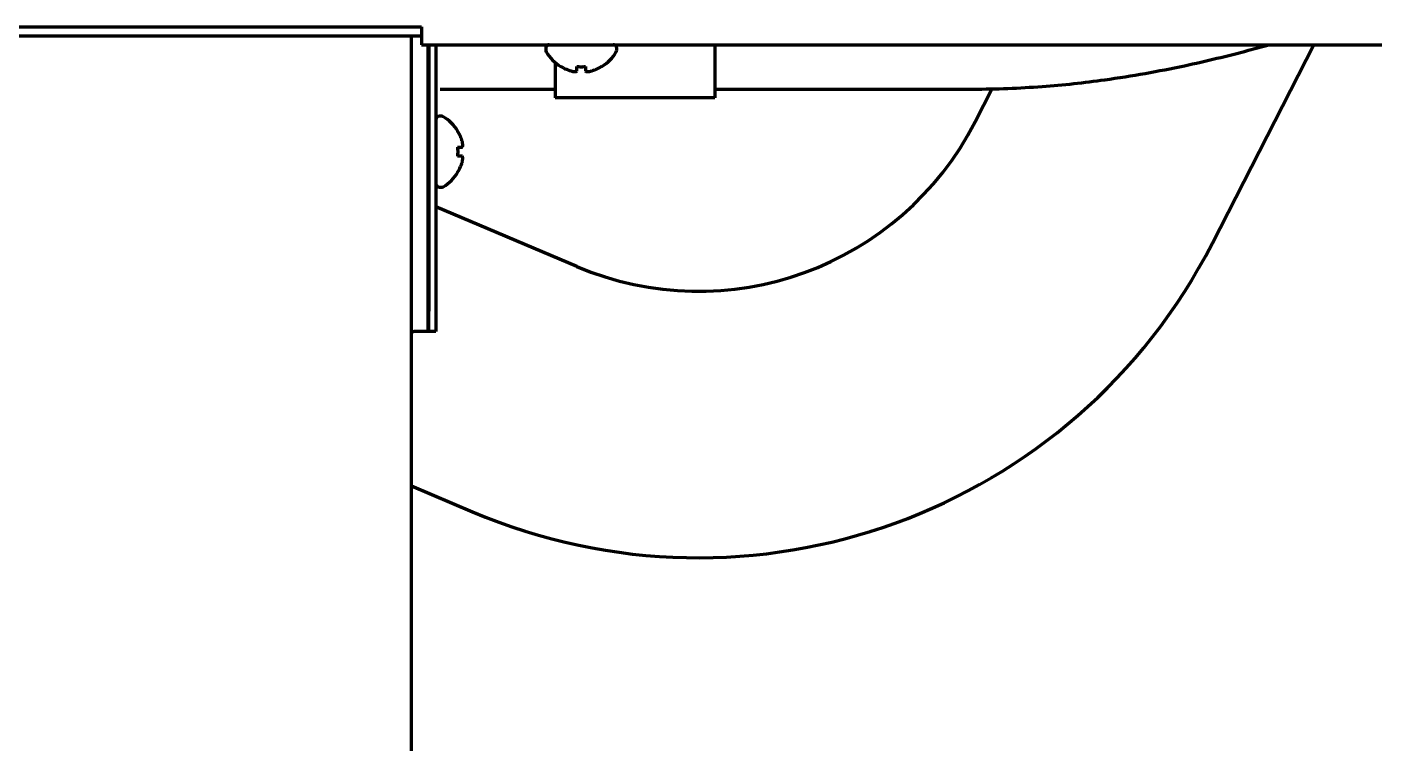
# Model space of a CAD drawing. Header units: inches. Extents: x -3022 to 7311, y 343 to 5680.
# Drawn here: x 4526.1 to 4677.7, y 2125.5 to 2206.3 of the extents above; entities that cross this region are included whole.
import ezdxf

# ---------------------------------------------------------------- set-up
doc = ezdxf.new("R2010")
doc.units = ezdxf.units.IN

msp = doc.modelspace()

# ---------------------------------------------------------------- linework, layer by layer
at = {"linetype": 'Continuous', "lineweight": 70}
for p, q in [((4500.48, 2206.29), (4570.48, 2206.29)), ((4500.49, 2205.29), (4570.49, 2205.29)), ((4569.38, 2124.79), (4569.38, 2205.29)), ((4570.48, 2206.29), (4570.48, 2204.29)), ((4570.48, 2204.29), (5394.48, 2204.29)), ((4571.23, 2204.29), (4571.23, 2171.99)), ((4571.33, 2204.29), (4571.33, 2174.29)), ((4572.13, 2204.29), (4572.13, 2174.29)), ((4584.48, 2203.89), (4584.48, 2203.69)), ((4592.48, 2203.69), (4592.48, 2203.89)), ((4603.53, 2204.29), (4603.53, 2200.29)), ((4659.54, 2181.95), (4670.96, 2204.29)), ((4585.53, 2202.29), (4585.53, 2200.29)), ((4586.18, 2201.81), (4586.18, 2201.85)), ((4590.78, 2201.85), (4590.78, 2201.81)), ((4572.59, 2199.29), (4585.53, 2199.29)), ((4585.53, 2200.29), (4585.53, 2198.29)), ((4603.53, 2200.29), (4603.53, 2198.29)), ((4603.53, 2199.29), (4632.59, 2199.29)), ((4634.75, 2199.37), (4632.82, 2195.6)), ((4603.53, 2198.29), (4585.53, 2198.29)), ((4572.73, 2196.24), (4572.53, 2196.24)), ((4574.57, 2194.54), (4574.61, 2194.54)), ((4571.33, 2193.84), (4571.23, 2193.84)), ((4571.23, 2190.64), (4571.33, 2190.64)), ((4574.61, 2189.94), (4574.57, 2189.94)), ((4572.53, 2188.24), (4572.73, 2188.24)), ((4587.97, 2179.32), (4572.13, 2186.05)), ((4571.33, 2171.99), (4571.33, 2174.29)), ((4572.13, 2174.29), (4572.13, 2171.99)), ((4569.38, 2171.99), (4569.63, 2171.99)), ((4571.23, 2171.99), (4569.63, 2171.99)), ((4571.33, 2171.99), (4571.23, 2171.99)), ((4572.13, 2171.99), (4571.33, 2171.99)), ((4569.38, 2154.62), (4576.24, 2151.71))]:
    msp.add_line(p, q, dxfattribs=at)
for centre, radius, start, end in [((4584.88, 2203.89), 0.4, 90, 180), ((4584.88, 2203.69), 0.4, 180, 210.3012), ((4592.08, 2203.89), 0.4, 0, 90), ((4592.08, 2203.69), 0.4, 329.6988, 0), ((4588.68, 2205.91), 4.8, 210.3012, 238.4186), ((4588.28, 2205.91), 4.8, 301.5837, 329.6988), ((4588.48, 2205.59), 3.78, 262.3959, 269.9965), ((4588.48, 2205.59), 3.78, 270.0035, 277.6041), ((4572.53, 2195.84), 0.4, 90, 180), ((4572.73, 2195.84), 0.4, 59.6988, 90), ((4570.51, 2192.04), 4.8, 31.5837, 59.6988), ((4601.66, 2211.53), 35, 246.9745, 332.9279), ((4570.83, 2192.24), 3.78, 0.0035, 7.6041), ((4570.83, 2192.24), 3.78, 352.3959, 359.9965), ((4572.53, 2188.64), 0.4, 180, 270), ((4570.51, 2192.44), 4.8, 300.3012, 328.4186), ((4572.73, 2188.64), 0.4, 270, 300.3012), ((4601.66, 2211.53), 65, 246.9745, 332.9279)]:
    msp.add_arc(centre, radius, start, end, dxfattribs=at)
for points, knots in [([(4632.59, 2199.29), (4635.21, 2199.3), (4640.2, 2199.49), (4648.23, 2200.36), (4656, 2201.76), (4662.03, 2203.23), (4665.14, 2204.07), (4665.9, 2204.28)], [0, 0, 0, 0, 0.22149, 0.426136, 0.69682, 0.925447, 1, 1, 1, 1]), ([(4586.18, 2201.85), (4586.38, 2201.72), (4586.59, 2201.61), (4586.92, 2201.48), (4587.03, 2201.43), (4587.25, 2201.36), (4587.36, 2201.33), (4587.48, 2201.3)], [0, 0, 0, 0, 0.5, 0.5, 0.75, 0.75, 1, 1, 1, 1]), ([(4588.98, 2201.85), (4588.98, 2201.72), (4588.98, 2201.61), (4588.98, 2201.48), (4588.98, 2201.43), (4588.98, 2201.36), (4588.98, 2201.33), (4588.98, 2201.3)], [0, 0, 0, 0, 0.5, 0.5, 0.75, 0.75, 1, 1, 1, 1]), ([(4574.57, 2192.74), (4574.7, 2192.74), (4574.81, 2192.74), (4574.94, 2192.74), (4574.99, 2192.74), (4575.06, 2192.74), (4575.09, 2192.74), (4575.12, 2192.74)], [0, 0, 0, 0, 0.5, 0.5, 0.75, 0.75, 1, 1, 1, 1]), ([(4574.57, 2189.94), (4574.7, 2190.14), (4574.81, 2190.35), (4574.94, 2190.68), (4574.99, 2190.79), (4575.06, 2191.01), (4575.09, 2191.13), (4575.12, 2191.24)], [0, 0, 0, 0, 0.5, 0.5, 0.75, 0.75, 1, 1, 1, 1])]:
    msp.add_open_spline(points, degree=3, knots=knots, dxfattribs=at)
for points in [[(4587.48, 2201.3), (4587.5, 2201.29), (4587.56, 2201.29), (4587.63, 2201.28), (4587.7, 2201.28), (4587.77, 2201.28), (4587.84, 2201.28), (4587.91, 2201.29), (4587.96, 2201.29), (4587.98, 2201.3)], [(4587.98, 2201.3), (4587.98, 2201.31), (4587.98, 2201.34), (4587.98, 2201.39), (4587.98, 2201.45), (4587.98, 2201.51), (4587.98, 2201.57), (4587.98, 2201.65), (4587.98, 2201.74), (4587.98, 2201.81), (4587.98, 2201.85)], [(4588.98, 2201.3), (4589, 2201.29), (4589.05, 2201.29), (4589.12, 2201.28), (4589.19, 2201.28), (4589.26, 2201.28), (4589.34, 2201.28), (4589.41, 2201.29), (4589.45, 2201.29), (4589.48, 2201.3)], [(4589.48, 2201.3), (4589.53, 2201.31), (4589.64, 2201.34), (4589.8, 2201.39), (4589.96, 2201.45), (4590.12, 2201.51), (4590.27, 2201.57), (4590.43, 2201.65), (4590.59, 2201.74), (4590.71, 2201.81), (4590.78, 2201.85)], [(4575.12, 2193.24), (4575.11, 2193.3), (4575.08, 2193.4), (4575.03, 2193.57), (4574.97, 2193.72), (4574.91, 2193.88), (4574.85, 2194.03), (4574.77, 2194.19), (4574.68, 2194.35), (4574.61, 2194.48), (4574.57, 2194.54)], [(4575.12, 2192.74), (4575.13, 2192.77), (4575.13, 2192.81), (4575.14, 2192.88), (4575.14, 2192.96), (4575.14, 2193.03), (4575.14, 2193.1), (4575.13, 2193.17), (4575.13, 2193.22), (4575.12, 2193.24)], [(4575.12, 2191.74), (4575.11, 2191.74), (4575.08, 2191.74), (4575.03, 2191.74), (4574.97, 2191.74), (4574.91, 2191.74), (4574.85, 2191.74), (4574.77, 2191.74), (4574.68, 2191.74), (4574.61, 2191.74), (4574.57, 2191.74)], [(4575.12, 2191.24), (4575.13, 2191.27), (4575.13, 2191.32), (4575.14, 2191.39), (4575.14, 2191.46), (4575.14, 2191.53), (4575.14, 2191.6), (4575.13, 2191.67), (4575.13, 2191.72), (4575.12, 2191.74)]]:
    msp.add_open_spline(points, degree=3, dxfattribs=at)

doc.saveas('drawing.dxf')
